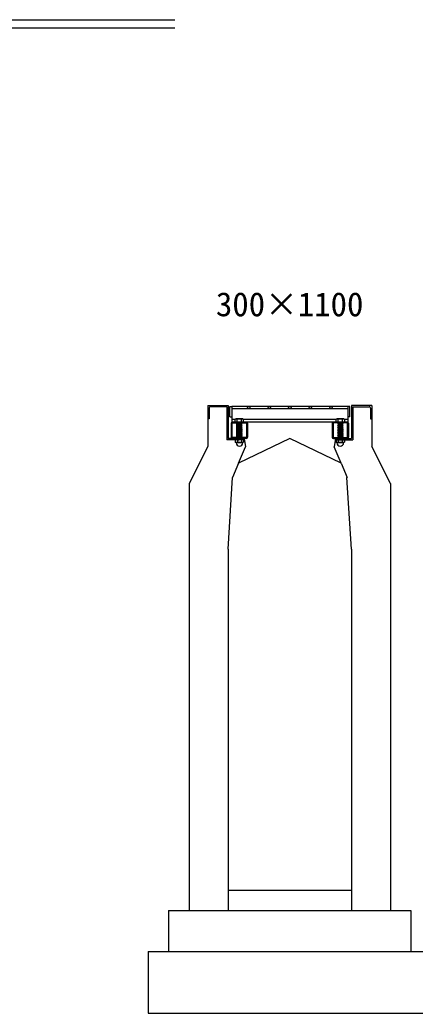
# Model space of a CAD drawing. Units: millimetres, scale not verified. Extents: x -16800 to 16800, y -5940 to 5940.
# Drawn here: x -7036 to -6074, y -3221 to -800 of the extents above; entities that cross this region are included whole.
import ezdxf
from ezdxf.enums import TextEntityAlignment as Align

# ---------------------------------------------------------------- set-up
doc = ezdxf.new("R2010")
doc.units = ezdxf.units.MM
doc.header["$LTSCALE"] = 20
doc.linetypes.add('DOTTED', pattern=[1.75, 0.25, -1.5])
for name, color, linetype, lineweight in [('0-2_HATCH', 6, 'Continuous', 25), ('0-5_OUTLINE', 3, 'Continuous', 25), ('0-6_TXT', 7, 'Continuous', 25), ('0-A__0-5_D-BMK', 6, 'Continuous', 25)]:
    doc.layers.add(name, color=color, linetype=linetype, lineweight=lineweight)
doc.styles.add('ＭＳ ゴシック', font='')
doc.styles.get('ＭＳ ゴシック').set_extended_font_data('MS Gothic')

msp = doc.modelspace()

# ---------------------------------------------------------------- linework, layer by layer
at = {"layer": '0-2_HATCH'}
for p, q in [((-6528.94, -1740.14), (-6528.94, -1820.14)), ((-6228.94, -1740.14), (-6228.94, -1820.14)), ((-6575.74, -1746.71), (-6575.74, -1772.68)), ((-6532.14, -1743.31), (-6571.9, -1742.91)), ((-6532.14, -1743.31), (-6532.14, -1823.34)), ((-6225.74, -1743.31), (-6185.98, -1742.91)), ((-6225.74, -1743.31), (-6225.74, -1823.34)), ((-6182.14, -1746.71), (-6182.14, -1772.68)), ((-6575.74, -1772.68), (-6578.94, -1772.65)), ((-6182.14, -1772.68), (-6178.94, -1772.65)), ((-6489.94, -1820.14), (-6528.94, -1820.14)), ((-6489.94, -1820.14), (-6486.94, -1840.14)), ((-6489.94, -1820.14), (-6486.94, -1840.14)), ((-6267.94, -1820.14), (-6270.94, -1840.14)), ((-6267.94, -1820.14), (-6270.94, -1840.14)), ((-6267.94, -1820.14), (-6228.94, -1820.14)), ((-6503.74, -1880.14), (-6486.94, -1840.14)), ((-6254.14, -1880.14), (-6270.94, -1840.14))]:
    msp.add_line(p, q, dxfattribs=at)
for points in [[(-6489.94, -1820.14), (-6489.94, -1823.34), (-6532.14, -1823.34)], [(-6267.94, -1820.14), (-6267.94, -1823.34), (-6225.74, -1823.34)]]:
    msp.add_lwpolyline(points, dxfattribs=at)
for centre, start, end in [((-6571.94, -1746.71), 89.42706, 180), ((-6185.94, -1746.71), 0, 90.57294)]:
    msp.add_arc(centre, 3.8, start, end, dxfattribs=at)
at = {"layer": '0-5_OUTLINE'}
for p, q in [((-6578.94, -1739.64), (-6528.94, -1740.14)), ((-6578.94, -1739.64), (-6578.94, -1839.64)), ((-6178.94, -1739.64), (-6228.94, -1740.14)), ((-6178.94, -1739.64), (-6178.94, -1839.64)), ((-6578.94, -1839.64), (-6623.94, -1929.64)), ((-6133.94, -1929.64), (-6178.94, -1839.64)), ((-6503.8, -1880.28), (-6518.44, -1915.14)), ((-6254.14, -1880.14), (-6239.44, -1915.14)), ((-6624.15, -1930.14), (-6624.15, -2970.64)), ((-6529.15, -2090.14), (-6518.44, -1915.14)), ((-6229.15, -2090.14), (-6239.86, -1915.14)), ((-6134.15, -1930.14), (-6134.15, -2970.64)), ((-6529.15, -2090.14), (-6529.15, -2970.64)), ((-6229.15, -2090.14), (-6229.15, -2970.64)), ((-6529.15, -2920.64), (-6229.15, -2920.64)), ((-6674.15, -2970.64), (-6084.15, -2970.64)), ((-6674.15, -2970.64), (-6674.15, -3070.64)), ((-6624.15, -2970.64), (-6529.15, -2970.64)), ((-6229.15, -2970.64), (-6134.15, -2970.64)), ((-6084.15, -2970.64), (-6084.15, -3070.64)), ((-6724.15, -3070.64), (-6724.15, -3220.64)), ((-6724.15, -3070.64), (-6034.15, -3070.64)), ((-6724.15, -3220.64), (-6034.15, -3220.64))]:
    msp.add_line(p, q, dxfattribs=at)
msp.add_lwpolyline([(-6254.14, -1880.14), (-6378.94, -1820.14), (-6503.8, -1880.28)], dxfattribs=at)
at = {"layer": '0-6_TXT'}
for p, q in [((-10140.75, -800), (-6659.25, -800)), ((-10140.75, -819.2), (-6659.25, -819.2))]:
    msp.add_line(p, q, dxfattribs=at)
at = {"layer": '0-A__0-5_D-BMK'}
for p, q in [((-6520.44, -1742.14), (-6520.44, -1780.14)), ((-6237.44, -1742.14), (-6520.44, -1742.14)), ((-6232.94, -1767.14), (-6232.94, -1742.14)), ((-6237.44, -1748.14), (-6520.44, -1748.14)), ((-6524.94, -1767.14), (-6520.44, -1767.14)), ((-6521.94, -1783.14), (-6521.94, -1817.14)), ((-6512.44, -1774.14), (-6520.44, -1774.14)), ((-6237.44, -1780.14), (-6520.44, -1780.14)), ((-6518.94, -1780.14), (-6484.94, -1780.14)), ((-6510.45, -1772.64), (-6512.45, -1774.14)), ((-6512.45, -1780.14), (-6512.45, -1774.14)), ((-6491.45, -1780.14), (-6512.45, -1780.14)), ((-6512.12, -1773.87), (-6510.45, -1772.64)), ((-6493.45, -1772.64), (-6510.45, -1772.64)), ((-6508.45, -1780.14), (-6495.45, -1780.14)), ((-6495.45, -1782.14), (-6508.45, -1783.14)), ((-6508.45, -1783.14), (-6507.45, -1782.14)), ((-6507.45, -1784.14), (-6508.45, -1783.14)), ((-6508.45, -1785.14), (-6507.45, -1784.14)), ((-6495.45, -1784.14), (-6508.45, -1785.14)), ((-6507.45, -1786.14), (-6508.45, -1785.14)), ((-6508.45, -1787.14), (-6507.45, -1786.14)), ((-6495.45, -1786.14), (-6508.45, -1787.14)), ((-6507.45, -1788.14), (-6508.45, -1787.14)), ((-6508.45, -1789.14), (-6507.45, -1788.14)), ((-6495.45, -1788.14), (-6508.45, -1789.14)), ((-6507.45, -1790.14), (-6508.45, -1789.14)), ((-6508.45, -1791.14), (-6507.45, -1790.14)), ((-6495.45, -1790.14), (-6508.45, -1791.14)), ((-6507.45, -1792.14), (-6508.45, -1791.14)), ((-6507.45, -1780.14), (-6507.45, -1774.14)), ((-6496.45, -1780.14), (-6496.45, -1774.14)), ((-6496.45, -1785.14), (-6495.45, -1784.14)), ((-6495.45, -1786.14), (-6496.45, -1785.14)), ((-6496.45, -1787.14), (-6495.45, -1786.14)), ((-6495.45, -1788.14), (-6496.45, -1787.14)), ((-6496.45, -1789.14), (-6495.45, -1788.14)), ((-6495.45, -1790.14), (-6496.45, -1789.14)), ((-6491.77, -1773.87), (-6493.45, -1772.64)), ((-6491.45, -1780.14), (-6491.45, -1774.14)), ((-6266.44, -1774.14), (-6491.44, -1774.14)), ((-6481.94, -1783.14), (-6481.94, -1817.14)), ((-6275.94, -1783.14), (-6275.94, -1817.14)), ((-6238.94, -1780.14), (-6272.94, -1780.14)), ((-6264.43, -1772.64), (-6266.43, -1774.14)), ((-6266.43, -1780.14), (-6266.43, -1774.14)), ((-6245.43, -1780.14), (-6266.43, -1780.14)), ((-6266.1, -1773.87), (-6264.43, -1772.64)), ((-6247.43, -1772.64), (-6264.43, -1772.64)), ((-6262.43, -1780.14), (-6249.43, -1780.14)), ((-6249.43, -1782.14), (-6262.43, -1783.14)), ((-6262.43, -1783.14), (-6261.43, -1782.14)), ((-6261.43, -1784.14), (-6262.43, -1783.14)), ((-6262.43, -1785.14), (-6261.43, -1784.14)), ((-6249.43, -1784.14), (-6262.43, -1785.14)), ((-6261.43, -1786.14), (-6262.43, -1785.14)), ((-6262.43, -1787.14), (-6261.43, -1786.14)), ((-6249.43, -1786.14), (-6262.43, -1787.14)), ((-6261.43, -1788.14), (-6262.43, -1787.14)), ((-6262.43, -1789.14), (-6261.43, -1788.14)), ((-6249.43, -1788.14), (-6262.43, -1789.14)), ((-6261.43, -1790.14), (-6262.43, -1789.14)), ((-6262.43, -1791.14), (-6261.43, -1790.14)), ((-6249.43, -1790.14), (-6262.43, -1791.14)), ((-6261.43, -1792.14), (-6262.43, -1791.14)), ((-6261.43, -1780.14), (-6261.43, -1774.14)), ((-6250.43, -1780.14), (-6250.43, -1774.14)), ((-6250.43, -1785.14), (-6249.43, -1784.14)), ((-6249.43, -1786.14), (-6250.43, -1785.14)), ((-6250.43, -1787.14), (-6249.43, -1786.14)), ((-6249.43, -1788.14), (-6250.43, -1787.14)), ((-6250.43, -1789.14), (-6249.43, -1788.14)), ((-6249.43, -1790.14), (-6250.43, -1789.14)), ((-6245.76, -1773.87), (-6247.43, -1772.64)), ((-6237.44, -1774.14), (-6245.44, -1774.14)), ((-6245.43, -1780.14), (-6245.43, -1774.14)), ((-6232.94, -1767.14), (-6237.44, -1767.14)), ((-6235.94, -1783.14), (-6235.94, -1817.14)), ((-6495.45, -1792.14), (-6508.45, -1793.14)), ((-6508.45, -1793.14), (-6507.45, -1792.14)), ((-6495.45, -1794.14), (-6508.45, -1795.14)), ((-6507.45, -1796.14), (-6508.45, -1795.14)), ((-6495.45, -1796.14), (-6508.45, -1797.14)), ((-6508.45, -1797.14), (-6507.45, -1796.14)), ((-6507.45, -1798.14), (-6508.45, -1797.14)), ((-6495.45, -1798.14), (-6508.45, -1799.14)), ((-6508.45, -1799.14), (-6507.45, -1798.14)), ((-6507.45, -1800.14), (-6508.45, -1799.14)), ((-6495.45, -1800.14), (-6508.45, -1801.14)), ((-6508.45, -1801.14), (-6507.45, -1800.14)), ((-6507.45, -1802.14), (-6508.45, -1801.14)), ((-6495.45, -1802.14), (-6508.45, -1803.14)), ((-6508.45, -1803.14), (-6507.45, -1802.14)), ((-6507.45, -1804.14), (-6508.45, -1803.14)), ((-6495.45, -1804.14), (-6508.45, -1805.14)), ((-6508.45, -1805.14), (-6507.45, -1804.14)), ((-6507.45, -1806.14), (-6508.45, -1805.14)), ((-6495.45, -1806.14), (-6508.45, -1807.14)), ((-6508.45, -1807.14), (-6507.45, -1806.14)), ((-6507.45, -1808.14), (-6508.45, -1807.14)), ((-6495.45, -1808.14), (-6508.45, -1809.14)), ((-6508.45, -1809.14), (-6507.45, -1808.14)), ((-6507.45, -1810.14), (-6508.45, -1809.14)), ((-6495.45, -1810.14), (-6508.45, -1811.14)), ((-6508.45, -1811.14), (-6507.45, -1810.14)), ((-6507.45, -1812.14), (-6508.45, -1811.14)), ((-6495.45, -1812.14), (-6508.45, -1813.14)), ((-6508.45, -1813.14), (-6507.45, -1812.14)), ((-6507.45, -1814.14), (-6508.45, -1813.14)), ((-6495.45, -1814.14), (-6508.45, -1815.14)), ((-6508.45, -1815.14), (-6507.45, -1814.14)), ((-6507.45, -1816.14), (-6508.45, -1815.14)), ((-6496.45, -1793.14), (-6495.45, -1792.14)), ((-6495.45, -1794.14), (-6496.45, -1793.14)), ((-6496.45, -1795.14), (-6495.45, -1794.14)), ((-6495.45, -1796.14), (-6496.45, -1795.14)), ((-6496.45, -1797.14), (-6495.45, -1796.14)), ((-6496.45, -1797.14), (-6495.45, -1798.14)), ((-6496.45, -1799.14), (-6495.45, -1798.14)), ((-6496.45, -1799.14), (-6495.45, -1800.14)), ((-6496.45, -1801.14), (-6495.45, -1800.14)), ((-6496.45, -1801.14), (-6495.45, -1802.14)), ((-6496.45, -1803.14), (-6495.45, -1802.14)), ((-6496.45, -1803.14), (-6495.45, -1804.14)), ((-6496.45, -1805.14), (-6495.45, -1804.14)), ((-6496.45, -1805.14), (-6495.45, -1806.14)), ((-6496.45, -1807.14), (-6495.45, -1806.14)), ((-6496.45, -1807.14), (-6495.45, -1808.14)), ((-6496.45, -1809.14), (-6495.45, -1808.14)), ((-6496.45, -1809.14), (-6495.45, -1810.14)), ((-6496.45, -1811.14), (-6495.45, -1810.14)), ((-6496.45, -1811.14), (-6495.45, -1812.14)), ((-6496.45, -1813.14), (-6495.45, -1812.14)), ((-6496.45, -1813.14), (-6495.45, -1814.14)), ((-6496.45, -1815.14), (-6495.45, -1814.14)), ((-6496.45, -1815.14), (-6495.45, -1816.14)), ((-6249.43, -1792.14), (-6262.43, -1793.14)), ((-6262.43, -1793.14), (-6261.43, -1792.14)), ((-6249.43, -1794.14), (-6262.43, -1795.14)), ((-6261.43, -1796.14), (-6262.43, -1795.14)), ((-6249.43, -1796.14), (-6262.43, -1797.14)), ((-6262.43, -1797.14), (-6261.43, -1796.14)), ((-6261.43, -1798.14), (-6262.43, -1797.14)), ((-6249.43, -1798.14), (-6262.43, -1799.14)), ((-6262.43, -1799.14), (-6261.43, -1798.14)), ((-6261.43, -1800.14), (-6262.43, -1799.14)), ((-6249.43, -1800.14), (-6262.43, -1801.14)), ((-6262.43, -1801.14), (-6261.43, -1800.14)), ((-6261.43, -1802.14), (-6262.43, -1801.14)), ((-6249.43, -1802.14), (-6262.43, -1803.14)), ((-6262.43, -1803.14), (-6261.43, -1802.14)), ((-6261.43, -1804.14), (-6262.43, -1803.14)), ((-6249.43, -1804.14), (-6262.43, -1805.14)), ((-6262.43, -1805.14), (-6261.43, -1804.14)), ((-6261.43, -1806.14), (-6262.43, -1805.14)), ((-6249.43, -1806.14), (-6262.43, -1807.14)), ((-6262.43, -1807.14), (-6261.43, -1806.14)), ((-6261.43, -1808.14), (-6262.43, -1807.14)), ((-6249.43, -1808.14), (-6262.43, -1809.14)), ((-6262.43, -1809.14), (-6261.43, -1808.14)), ((-6261.43, -1810.14), (-6262.43, -1809.14)), ((-6249.43, -1810.14), (-6262.43, -1811.14)), ((-6262.43, -1811.14), (-6261.43, -1810.14)), ((-6261.43, -1812.14), (-6262.43, -1811.14)), ((-6249.43, -1812.14), (-6262.43, -1813.14)), ((-6262.43, -1813.14), (-6261.43, -1812.14)), ((-6261.43, -1814.14), (-6262.43, -1813.14)), ((-6249.43, -1814.14), (-6262.43, -1815.14)), ((-6262.43, -1815.14), (-6261.43, -1814.14)), ((-6261.43, -1816.14), (-6262.43, -1815.14)), ((-6250.43, -1793.14), (-6249.43, -1792.14)), ((-6249.43, -1794.14), (-6250.43, -1793.14)), ((-6250.43, -1795.14), (-6249.43, -1794.14)), ((-6249.43, -1796.14), (-6250.43, -1795.14)), ((-6250.43, -1797.14), (-6249.43, -1796.14)), ((-6250.43, -1797.14), (-6249.43, -1798.14)), ((-6250.43, -1799.14), (-6249.43, -1798.14)), ((-6250.43, -1799.14), (-6249.43, -1800.14)), ((-6250.43, -1801.14), (-6249.43, -1800.14)), ((-6250.43, -1801.14), (-6249.43, -1802.14)), ((-6250.43, -1803.14), (-6249.43, -1802.14)), ((-6250.43, -1803.14), (-6249.43, -1804.14)), ((-6250.43, -1805.14), (-6249.43, -1804.14)), ((-6250.43, -1805.14), (-6249.43, -1806.14)), ((-6250.43, -1807.14), (-6249.43, -1806.14)), ((-6250.43, -1807.14), (-6249.43, -1808.14)), ((-6250.43, -1809.14), (-6249.43, -1808.14)), ((-6250.43, -1809.14), (-6249.43, -1810.14)), ((-6250.43, -1811.14), (-6249.43, -1810.14)), ((-6250.43, -1811.14), (-6249.43, -1812.14)), ((-6250.43, -1813.14), (-6249.43, -1812.14)), ((-6250.43, -1813.14), (-6249.43, -1814.14)), ((-6250.43, -1815.14), (-6249.43, -1814.14)), ((-6250.43, -1815.14), (-6249.43, -1816.14)), ((-6484.94, -1820.14), (-6518.94, -1820.14)), ((-6510.99, -1823.34), (-6511.86, -1823.99)), ((-6511.86, -1823.99), (-6511.86, -1829.18)), ((-6510.16, -1830.15), (-6511.86, -1829.18)), ((-6492.31, -1823.34), (-6510.99, -1823.34)), ((-6510.16, -1830.47), (-6510.16, -1830.15)), ((-6493.14, -1830.15), (-6510.16, -1830.15)), ((-6493.14, -1830.47), (-6510.16, -1830.47)), ((-6495.45, -1816.14), (-6508.45, -1817.14)), ((-6508.45, -1817.14), (-6507.45, -1816.14)), ((-6507.45, -1818.14), (-6508.45, -1817.14)), ((-6506.75, -1823.99), (-6506.75, -1829.18)), ((-6496.55, -1823.99), (-6496.55, -1829.18)), ((-6496.45, -1817.14), (-6495.45, -1816.14)), ((-6496.45, -1817.14), (-6495.45, -1818.14)), ((-6493.14, -1830.15), (-6491.44, -1829.18)), ((-6493.14, -1830.47), (-6493.14, -1830.15)), ((-6492.31, -1823.34), (-6491.44, -1823.99)), ((-6491.44, -1823.99), (-6491.44, -1829.18)), ((-6272.94, -1820.14), (-6238.94, -1820.14)), ((-6265.57, -1823.34), (-6266.43, -1823.99)), ((-6266.43, -1823.99), (-6266.43, -1829.18)), ((-6264.74, -1830.15), (-6266.43, -1829.18)), ((-6246.89, -1823.34), (-6265.57, -1823.34)), ((-6264.74, -1830.47), (-6264.74, -1830.15)), ((-6247.71, -1830.15), (-6264.74, -1830.15)), ((-6247.71, -1830.47), (-6264.74, -1830.47)), ((-6249.43, -1816.14), (-6262.43, -1817.14)), ((-6262.43, -1817.14), (-6261.43, -1816.14)), ((-6261.43, -1818.14), (-6262.43, -1817.14)), ((-6261.33, -1823.99), (-6261.33, -1829.18)), ((-6251.12, -1823.99), (-6251.12, -1829.18)), ((-6250.43, -1817.14), (-6249.43, -1816.14)), ((-6250.43, -1817.14), (-6249.43, -1818.14)), ((-6247.71, -1830.15), (-6246.02, -1829.18)), ((-6247.71, -1830.47), (-6247.71, -1830.15)), ((-6246.89, -1823.34), (-6246.02, -1823.99)), ((-6246.02, -1823.99), (-6246.02, -1829.18))]:
    msp.add_line(p, q, dxfattribs=at)
at = {"layer": '0-A__0-5_D-BMK', "linetype": 'DOTTED'}
for p, q in [((-6508.45, -1781.14), (-6507.45, -1780.14)), ((-6495.45, -1780.14), (-6508.45, -1781.14)), ((-6507.45, -1782.14), (-6508.45, -1781.14)), ((-6496.45, -1781.14), (-6495.45, -1780.14)), ((-6495.45, -1782.14), (-6496.45, -1781.14)), ((-6262.43, -1781.14), (-6261.43, -1780.14)), ((-6249.43, -1780.14), (-6262.43, -1781.14)), ((-6261.43, -1782.14), (-6262.43, -1781.14)), ((-6250.43, -1781.14), (-6249.43, -1780.14)), ((-6249.43, -1782.14), (-6250.43, -1781.14)), ((-6495.45, -1818.14), (-6508.45, -1819.14)), ((-6508.45, -1819.14), (-6507.45, -1818.14)), ((-6507.45, -1820.14), (-6508.45, -1819.14)), ((-6495.45, -1820.14), (-6508.45, -1821.14)), ((-6508.45, -1821.14), (-6507.45, -1820.14)), ((-6507.45, -1822.14), (-6508.45, -1821.14)), ((-6495.45, -1822.14), (-6508.45, -1823.14)), ((-6508.45, -1823.14), (-6507.45, -1822.14)), ((-6508.24, -1823.34), (-6508.45, -1823.14)), ((-6508.24, -1823.34), (-6496.24, -1823.34)), ((-6496.45, -1819.14), (-6495.45, -1818.14)), ((-6496.45, -1819.14), (-6495.44, -1820.14)), ((-6496.45, -1821.14), (-6495.45, -1820.14)), ((-6496.45, -1821.14), (-6495.44, -1822.14)), ((-6496.45, -1823.14), (-6495.45, -1822.14)), ((-6496.44, -1823.14), (-6496.24, -1823.34)), ((-6249.43, -1818.14), (-6262.43, -1819.14)), ((-6262.43, -1819.14), (-6261.43, -1818.14)), ((-6261.43, -1820.14), (-6262.43, -1819.14)), ((-6249.43, -1820.14), (-6262.43, -1821.14)), ((-6262.43, -1821.14), (-6261.43, -1820.14)), ((-6261.43, -1822.14), (-6262.43, -1821.14)), ((-6249.43, -1822.14), (-6262.43, -1823.14)), ((-6262.43, -1823.14), (-6261.43, -1822.14)), ((-6262.23, -1823.34), (-6262.43, -1823.14)), ((-6262.23, -1823.34), (-6250.23, -1823.34)), ((-6250.43, -1819.14), (-6249.43, -1818.14)), ((-6250.43, -1819.14), (-6249.43, -1820.14)), ((-6250.43, -1821.14), (-6249.43, -1820.14)), ((-6250.43, -1821.14), (-6249.43, -1822.14)), ((-6250.43, -1823.14), (-6249.43, -1822.14)), ((-6250.43, -1823.14), (-6250.23, -1823.34))]:
    msp.add_line(p, q, dxfattribs=at)
at = {"layer": '0-A__0-5_D-BMK'}
for points in [[(-6524.94, -1767.14), (-6524.94, -1742.14), (-6520.44, -1742.14)], [(-6232.94, -1742.14), (-6237.44, -1742.14), (-6237.44, -1780.14)], [(-6495.45, -1784.14), (-6496.45, -1783.14), (-6495.45, -1782.14)], [(-6495.45, -1792.14), (-6496.45, -1791.14), (-6495.45, -1790.14)], [(-6249.43, -1784.14), (-6250.43, -1783.14), (-6249.43, -1782.14)], [(-6249.43, -1792.14), (-6250.43, -1791.14), (-6249.43, -1790.14)], [(-6508.45, -1795.14), (-6507.45, -1794.14), (-6508.45, -1793.14)], [(-6262.43, -1795.14), (-6261.43, -1794.14), (-6262.43, -1793.14)]]:
    msp.add_lwpolyline(points, dxfattribs=at)
for points in [[(-6484.24, -1782.44), (-6484.24, -1817.84), (-6519.64, -1817.84), (-6519.64, -1782.44)], [(-6273.64, -1782.44), (-6273.64, -1817.84), (-6238.24, -1817.84), (-6238.24, -1782.44)]]:
    msp.add_lwpolyline(points, close=True, dxfattribs=at)
for centre in [(-6478.94, -1745.14), (-6428.94, -1745.14), (-6378.94, -1745.14), (-6328.94, -1745.14), (-6278.94, -1745.14)]:
    msp.add_circle(centre, 3, dxfattribs=at)
for centre, radius, start, end in [((-6518.94, -1783.14), 3, 90, 180), ((-6509.95, -1776.77), 3.62, 46.39563, 133.60437), ((-6501.95, -1788.77), 15.62, 69.39075, 110.60925), ((-6493.95, -1776.77), 3.62, 46.39563, 133.60437), ((-6484.94, -1783.14), 3, 0, 90), ((-6272.94, -1783.14), 3, 90, 180), ((-6263.93, -1776.77), 3.62, 46.39563, 133.60437), ((-6255.93, -1788.77), 15.62, 69.39075, 110.60925), ((-6247.93, -1776.77), 3.62, 46.39563, 133.60437), ((-6238.94, -1783.14), 3, 0, 90), ((-6518.94, -1817.14), 3, 180, 270), ((-6509.3, -1828.69), 5.35, 61.49832, 118.50684), ((-6509.3, -1824.48), 5.35, 241.49843, 298.50089), ((-6501.65, -1830.47), 8.19, 180, 359.99995), ((-6501.65, -1843.76), 20.42, 75.52621, 104.47362), ((-6501.65, -1809.41), 20.42, 255.52638, 284.47374), ((-6494, -1828.69), 5.35, 61.49231, 118.50169), ((-6494, -1824.48), 5.35, 241.49989, 298.5), ((-6484.94, -1817.14), 3, 270, 0), ((-6272.94, -1817.14), 3, 180, 270), ((-6263.88, -1828.69), 5.35, 61.49832, 118.50684), ((-6263.88, -1824.48), 5.35, 241.49843, 298.50089), ((-6256.23, -1830.47), 8.19, 180, 359.99995), ((-6256.23, -1843.76), 20.42, 75.52621, 104.47362), ((-6256.23, -1809.41), 20.42, 255.52638, 284.47374), ((-6248.57, -1828.69), 5.35, 61.49231, 118.50169), ((-6248.57, -1824.48), 5.35, 241.49989, 298.5), ((-6238.94, -1817.14), 3, 270, 0)]:
    msp.add_arc(centre, radius, start, end, dxfattribs=at)

# ---------------------------------------------------------------- texts
at = {"layer": '0-6_TXT', "style": 'ＭＳ ゴシック'}
msp.add_text('300×1100', height=58.65, dxfattribs=at).set_placement((-6558.94, -1540), align=Align.BOTTOM_LEFT)

doc.saveas('drawing.dxf')
